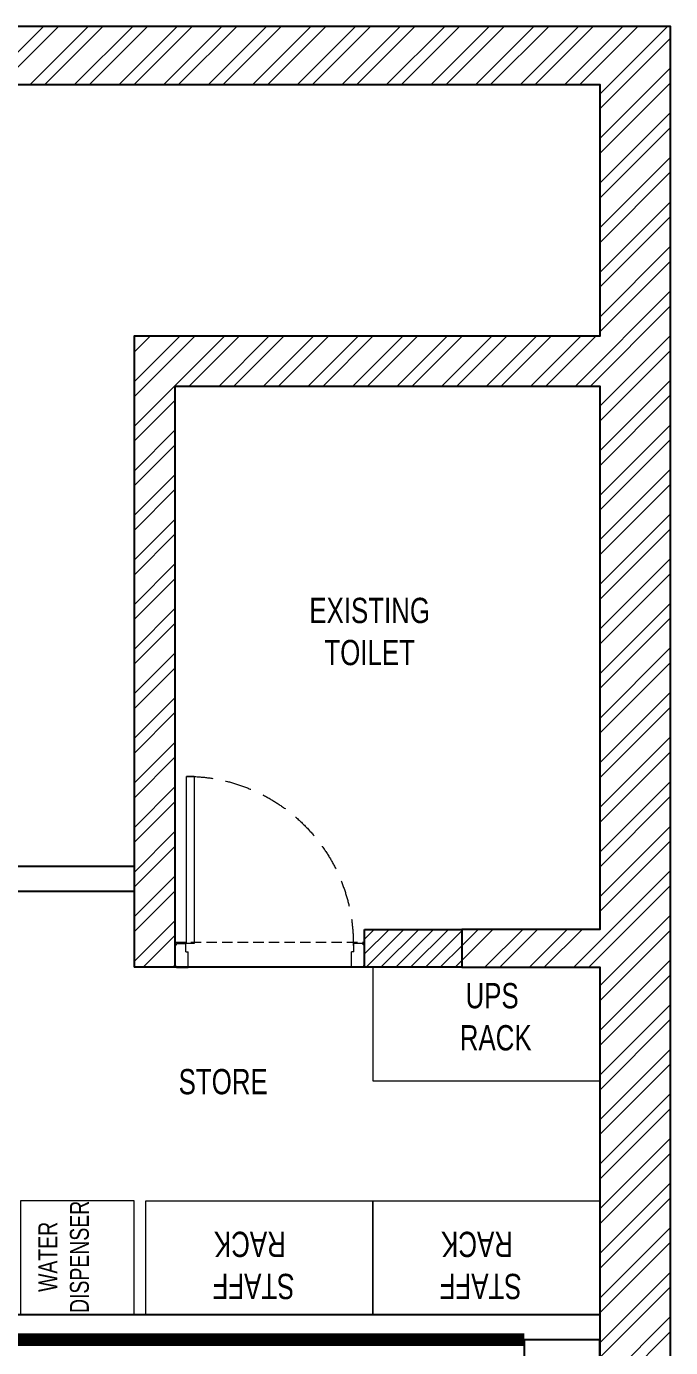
# Model space of a CAD drawing. Header units: feet. Extents: x 6593915 to 6601502, y -5290425 to -5274384.
# Drawn here: x 6598950 to 6601502, y -5279616 to -5274384 of the extents above; entities that cross this region are included whole.
import ezdxf

# ---------------------------------------------------------------- set-up
doc = ezdxf.new("R2010")
doc.units = ezdxf.units.FT
doc.header["$LTSCALE"] = 33
doc.header["$MEASUREMENT"] = 0
for name, pattern in [('a_p6_plan_L18$0$HIDDEN', [0.375, 0.25, -0.125]), ('ACAD_ISO03W100', [30, 12, -18]), ('HIDDEN2', [4.7625, 3.175, -1.5875])]:
    doc.linetypes.add(name, pattern=pattern)
doc.layers.add('A-WALL', color=1, linetype='Continuous')
for name, color, linetype, lineweight in [('Door', 2, 'Continuous', 13), ('LENS-DIM', 252, 'Continuous', 5), ('LENS-DOOR', 34, 'Continuous', 20), ('LENS-PARTITION', 21, 'Continuous', 25), ('LENS-TEXT', 31, 'Continuous', 5), ('LENS_CURTAIN', 5, 'a_p6_plan_L18$0$HIDDEN', 9), ('LK-FF&E WALL', 1, 'Continuous', 9), ('LK-FLUTTED FINISH', 20, 'Continuous', 30), ('LN-HATCH', 251, 'Continuous', 0)]:
    doc.layers.add(name, color=color, linetype=linetype, lineweight=lineweight)
doc.styles.add('LK TXT', font='GILC____.TTF', dxfattribs={"height": 100})

# ---------------------------------------------------------------- blocks, each defined once
blk = doc.blocks.new('*U35')
at = {"layer": 'LENS-DOOR'}
for p, q in [((548121.7, 1779235.3), (548121.7, 1778573.8)), ((548121.7, 1779235.3), (548153, 1779235.3)), ((548153, 1778573.8), (548153, 1779235.3)), ((547447.3, 1778568.6), (547452.5, 1778568.6)), ((547447.3, 1778484.1), (547447.3, 1778568.6)), ((547452.5, 1778573.8), (547488.9, 1778573.8)), ((547452.5, 1778568.6), (547452.5, 1778573.8)), ((547488.9, 1778539.9), (547488.9, 1778573.8)), ((547488.9, 1778539.9), (547499.3, 1778539.9)), ((547499.3, 1778478.9), (547499.3, 1778539.9)), ((548121.7, 1778573.8), (548153, 1778573.8)), ((548145.2, 1778478.9), (548145.2, 1778539.9)), ((548155.6, 1778539.9), (548145.2, 1778539.9)), ((548192.1, 1778573.8), (548155.6, 1778573.8)), ((548155.6, 1778539.9), (548155.6, 1778573.8)), ((548192.1, 1778568.6), (548192.1, 1778573.8)), ((548197.3, 1778568.6), (548192.1, 1778568.6)), ((548197.3, 1778484.1), (548197.3, 1778568.6)), ((547447.3, 1778484.1), (547452.5, 1778484.1)), ((547452.5, 1778478.9), (547452.5, 1778484.1)), ((547452.5, 1778478.9), (547499.3, 1778478.9)), ((548192.1, 1778478.9), (548145.2, 1778478.9)), ((548192.1, 1778478.9), (548192.1, 1778484.1)), ((548197.3, 1778484.1), (548192.1, 1778484.1))]:
    blk.add_line(p, q, dxfattribs=at)
at = {"layer": 'LENS-DOOR', "color": 7, "linetype": 'HIDDEN2'}
blk.add_ellipse((548153, 1778573.8), major_axis=(-661.5, 0), ratio=1, start_param=-1.570791, end_param=0.051209, dxfattribs=at)
blk = doc.blocks.new('A$C637765b9')
at = {"layer": 'LN-HATCH'}
h = blk.add_hatch(dxfattribs=at)
h.set_pattern_fill('ANSI32', color=256, scale=333, angle=180)
h.set_pattern_definition([(225, (-6861765.75, 5279360.12), (88.2999593, -88.2999593), []), (225, (-6861824.62, 5279360.12), (88.2999593, -88.2999593), [])])
h.paths.add_polyline_path([(2735.3, -10118.3), (2735.3, -9968.3), (1380.3, -9968.3), (1380.3, -10118.3)], flags=17)
h.paths.add_polyline_path([(5527.3, 3551.7), (5527.3, 1399.7), (4980.3, 1399.7), (4980.3, 1249.7), (5527.3, 1249.7), (5527.3, -1616.3), (5477.3, -1616.3), (5477.3, -2096.3), (5527.3, -2096.3), (5527.3, -9949.3), (5147.3, -9949.3), (5147.3, -10118.3), (5807.3, -10118.3), (5807.3, -1896.3), (5807.3, 4975.7), (-1779.7, 4975.7), (-1779.7, -10118.3), (-1324.7, -10118.3), (-1324.7, -9968.3), (-1549.7, -9968.3), (-1549.7, -2183.3), (-1499.7, -2183.3), (-1499.7, -1703.3), (-1549.7, -1703.3), (-1549.7, 4745.7), (5527.3, 4745.7), (5527.3, 3749.7), (3681.3, 3749.7), (3681.3, 1249.7), (3844.3, 1249.7), (3844.3, 3551.7)])
h = blk.add_hatch(dxfattribs=at)
h.set_pattern_fill('ANSI31', color=256, scale=333, angle=180)
h.set_pattern_definition([(225, (-6861765.75, 5279360.12), (29.43331977, -29.43331977), [])])
h.paths.add_polyline_path([(4594.3, 1399.7), (4980.3, 1399.7), (4980.3, 1249.7), (4594.3, 1249.7)])
at = {"layer": 'A-WALL'}
blk.add_line((3844.3, 1249.7), (3681.3, 1249.7), dxfattribs=at)
for points in [[(3844.3, 1249.7), (3844.3, 3551.7), (5527.3, 3551.7), (5527.3, 1399.7), (5527.3, 1399.7), (5527.3, 1399.7), (5527.3, 1399.7), (5527.3, 1399.7), (4980.3, 1399.7), (4980.3, 1249.7), (5527.3, 1249.7), (5527.3, -1616.3), (5477.3, -1616.3), (5477.3, -2096.3), (5527.3, -2096.3), (5527.3, -9949.3)], [(5807.3, -10118.3), (5807.3, -1896.3), (5807.3, 4975.7), (-1779.7, 4975.7), (-1779.7, -10118.3)], [(-1549.7, -138.3), (-1549.7, 4745.7), (5527.3, 4745.7), (5527.3, 3749.7), (3681.3, 3749.7), (3681.3, 1249.7)], [(4980.3, 1249.7), (3844.3, 1249.7)]]:
    blk.add_lwpolyline(points, dxfattribs=at)
blk.add_lwpolyline([(4594.3, 1399.7), (4980.3, 1399.7), (4980.3, 1249.7), (4594.3, 1249.7)], close=True, dxfattribs=at)
at = {"layer": 'LENS_CURTAIN', "ltscale": 5}
blk.add_lwpolyline([(3844.3, 1349.7), (4594.3, 1349.7), (4594.3, 1249.7), (3844.3, 1249.7)], close=True, dxfattribs=at)
at = {"layer": 'Door', "xscale": -1, "rotation": 359.9999999960616}
blk.add_blockref('*U35', (552041.5, -1777229.3), dxfattribs=at)

msp = doc.modelspace()

# ---------------------------------------------------------------- linework, layer by layer
at = {"layer": 'LENS-PARTITION'}
for points in [[(6596645.1, -5277710.4), (6599376.1, -5277710.4), (6599376.1, -5277810.4), (6596645.1, -5277810.4)], [(6596645.1, -5279485), (6601222.1, -5279485), (6601222.1, -5279585), (6596645.1, -5279585)], [(6600922.1, -5279835), (6601222.1, -5279835), (6601222.1, -5279585), (6600922.1, -5279585)]]:
    msp.add_lwpolyline(points, close=True, dxfattribs=at)
at = {"layer": 'LK-FF&E WALL'}
for points in [[(6601222.1, -5278110.4), (6600322.1, -5278110.4), (6600322.1, -5278560.4), (6601222.1, -5278560.4)], [(6599376.1, -5279485), (6599376.1, -5279035), (6598926.1, -5279035), (6598926.1, -5279485)], [(6599422.1, -5279486.3), (6600322.1, -5279486.3), (6600322.1, -5279036.3), (6599422.1, -5279036.3)], [(6600322.1, -5279486.3), (6601222.1, -5279486.3), (6601222.1, -5279036.3), (6600322.1, -5279036.3)]]:
    msp.add_lwpolyline(points, close=True, dxfattribs=at)
at = {"layer": 'LK-FLUTTED FINISH', "linetype": 'ACAD_ISO03W100', "ltscale": 0.05, "const_width": 50}
msp.add_lwpolyline([(6594145.1, -5279585), (6600922.1, -5279585)], dxfattribs=at)

# ---------------------------------------------------------------- block references
at = {"layer": 'LENS-DIM', "color": 2}
msp.add_blockref('A$C637765b9', (6595694.9, -5279360.1), dxfattribs=at)

# ---------------------------------------------------------------- texts
at = {"layer": 'LENS-TEXT', "color": 0, "linetype": 'Continuous', "ltscale": 3, "char_height": 100, "attachment_point": 5, "style": 'LK TXT'}
for s, width, insert in [('EXISTING TOILET', 783.964, (6600309.8, -5276781.2)), ('UPS\\P RACK', 1099.487, (6600794.9, -5278306.7)), ('STORE', 1099.487, (6599729.4, -5278563.8))]:
    msp.add_mtext_dynamic_manual_height_columns(s, width=width, gutter_width=1, heights=[0], dxfattribs=dict(at, insert=insert))
at = {"layer": 'LENS-TEXT', "color": 0, "linetype": 'Continuous', "ltscale": 3, "attachment_point": 5, "style": 'LK TXT'}
for s, width, gutter_width, insert, char_height, rotation in [('WATER \\PDISPENSER', 264.162, 0.75, (6599097.5, -5279257), 75, 90), ('STAFF\\P RACK', 1099.487, 1, (6599849.4, -5279290.1), 100, 180), ('STAFF\\P RACK', 1099.487, 1, (6600749.4, -5279290.1), 100, 180)]:
    msp.add_mtext_dynamic_manual_height_columns(s, width=width, gutter_width=gutter_width, heights=[0], dxfattribs=dict(at, insert=insert, char_height=char_height, rotation=rotation))

doc.saveas('drawing.dxf')
